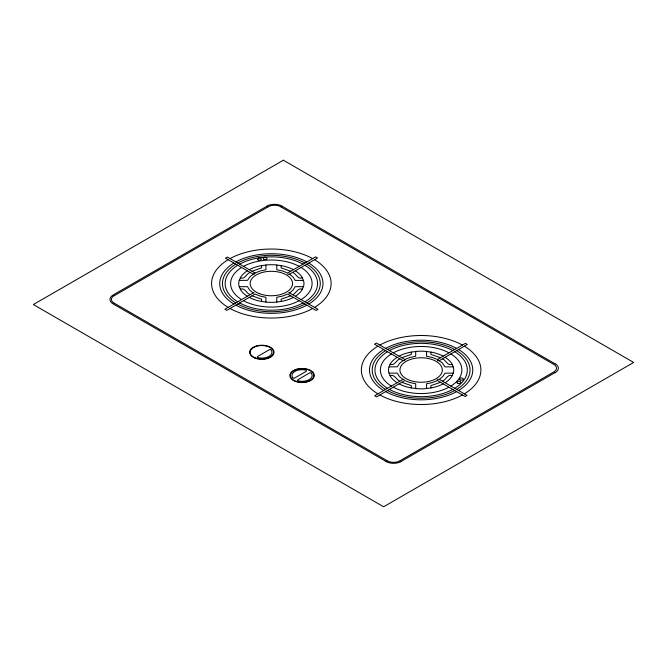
<?xml version="1.0" encoding="UTF-8"?>
<svg xmlns="http://www.w3.org/2000/svg" width="667" height="667" viewBox="0 0 667 667"><rect width="100%" height="100%" fill="white"/><g stroke="black" fill="none" stroke-linecap="round" stroke-linejoin="round"><path stroke-width="1" d="M288.544 292.905A1.451 0.842 0 0 1 289.578 292.946L293.071 290.02L295.189 286.677L303.493 286.677M415.699 351.467L415.699 356.245L409.905 357.47L404.827 359.488A1.434 0.825 0 0 1 404.561 360.447A1.434 0.825 0 0 1 402.91 360.597L399.466 363.465L397.315 366.808L388.986 366.875M426.563 388.561L426.563 383.775L432.358 382.558L437.435 380.532A1.401 0.809 0 0 1 437.644 379.548A1.401 0.809 0 0 1 439.353 379.423L442.855 376.496L444.972 373.145L453.277 373.145M399.833 358.821C396.056 360.363 394.814 366.025 390.028 364.365M250.05 272.344C246.256 273.862 245.064 279.59 240.253 277.889M292.646 294.722C296.465 293.238 297.624 287.394 302.451 289.186M442.429 381.199C446.248 379.715 447.407 373.862 452.226 375.654M266.808 206.27L113.132 294.997A10.872 6.278 0 0 0 113.123 303.877L385.91 461.356M114.282 295.664L267.959 206.937M265.916 264.991L265.916 269.776L260.122 270.994L255.044 273.02L250.283 276.371L247.54 280.332L239.203 280.398M254.044 292.896A1.467 0.85 0 0 0 253.127 292.946L224.871 309.263L226.788 310.372L255.044 294.055L260.122 296.081L265.916 297.299L265.916 302.084M287.669 274.02A1.376 0.792 0 0 0 289.578 274.129L317.542 257.979L315.616 256.87L287.652 273.02L282.575 270.994L276.78 269.776L276.78 264.991M257.462 356.578L269.276 349.758A1.084 0.625 0 0 1 270.844 349.775M306.436 371.211L294.622 378.031A1.084 0.625 0 0 1 293.055 378.014M297.699 379.806L309.505 372.986A1.084 0.625 0 0 1 311.072 373.003M404.152 379.398A1.434 0.825 0 0 0 402.901 379.423L374.646 395.739L376.572 396.848L404.827 380.532L409.905 382.558L415.699 383.775L415.699 388.561M426.563 351.467L426.563 356.245L432.358 357.47L437.435 359.488L465.399 343.347L467.317 344.455L439.353 360.597A1.367 0.792 0 0 1 437.377 360.505M400.125 460.697L553.81 371.969A9.238 5.336 0 0 0 553.818 364.424L281.024 206.937M401.284 461.356L554.961 372.636M251.968 271.236L261.572 267.901L261.572 265.591M290.729 295.831L281.132 299.175L281.132 301.484M401.751 357.712L411.347 354.377L411.347 352.068M440.512 382.308L430.907 385.651L430.907 387.952M302.451 277.889C297.607 279.715 296.473 273.829 292.646 272.344M303.493 280.398L295.189 280.398L293.071 277.055L289.57 274.129M239.203 286.677L247.507 286.677L249.625 290.02L253.127 292.946M240.253 289.186C245.047 287.427 246.24 293.222 250.05 294.722M452.226 364.365C447.382 366.2 446.265 360.288 442.429 358.821M453.277 366.875L444.972 366.875L442.196 362.848L437.435 359.488M388.986 373.145L397.29 373.145L399.408 376.496L402.91 379.423M390.028 375.654C394.831 373.904 396.023 379.698 399.833 381.199M290.729 271.236L281.132 267.901L281.132 265.591M440.512 357.712L430.907 354.377L430.907 352.068M251.968 295.831L261.572 299.175L261.572 301.484M401.751 382.308L411.347 385.651L411.347 387.952M282.174 206.27L554.961 363.757M255.044 273.02L227.397 257.053L225.471 258.162L253.127 274.129A1.442 0.834 0 0 0 254.319 274.154M289.57 292.946L317.992 309.355L316.075 310.463L287.652 294.055L282.575 296.081L276.78 297.299L276.78 302.084M404.827 359.488L376.405 343.08L374.487 344.189L402.91 360.597M439.353 379.423L467.008 395.389L465.082 396.498L437.435 380.532M114.282 303.202L387.068 460.697M301.109 267.467A40.754 23.528 0 0 1 301.109 299.608M299.191 300.717A40.754 23.528 0 0 1 243.513 300.717M241.587 299.608A40.754 23.528 0 0 1 241.587 267.467M243.513 266.358A40.754 23.528 0 0 1 299.191 266.358M306.878 264.132A48.899 28.231 0 0 1 306.878 302.935M304.952 304.044A48.899 28.231 0 0 1 237.744 304.044M235.826 302.935A48.899 28.231 0 0 1 235.826 264.132M237.744 263.023A48.899 28.231 0 0 1 304.952 263.023M401.409 461.431A10.947 6.32 0 0 1 385.784 461.431M555.094 363.682A10.947 6.32 0 0 1 555.094 372.711M266.675 206.195A10.947 6.32 0 0 1 282.308 206.195M458.629 349.533A51.617 29.798 0 0 1 458.629 390.487M456.603 391.662A51.617 29.798 0 0 1 385.659 391.662M383.633 390.487A51.617 29.798 0 0 1 383.633 349.533M385.659 348.366A51.617 29.798 0 0 1 456.603 348.366M450.892 353.935A40.754 23.528 0 0 1 450.892 386.085M448.966 387.193A40.754 23.528 0 0 1 393.288 387.193M391.371 386.085A40.754 23.528 0 0 1 391.371 353.935M393.288 352.826A40.754 23.528 0 0 1 448.966 352.826M295.339 296.281A32.6 18.818 0 0 0 302.101 289.778L303.652 286.076A32.6 18.818 0 0 0 303.652 280.999L302.101 277.297A32.6 18.818 0 0 0 295.339 270.794M293.422 297.39A32.6 18.818 0 0 1 282.158 301.292L275.746 302.184A32.6 18.818 0 0 1 266.958 302.184L260.539 301.292A32.6 18.818 0 0 1 249.275 297.39M247.357 296.281A32.6 18.818 0 0 1 240.595 289.778L239.044 286.076A32.6 18.818 0 0 1 239.044 280.999L240.595 277.297A32.6 18.818 0 0 1 247.357 270.794M249.275 269.685A32.6 18.818 0 0 1 260.539 265.783L266.958 264.882A32.6 18.818 0 0 1 275.746 264.882L282.158 265.783A32.6 18.818 0 0 1 293.422 269.685M464.34 346.173A59.772 34.509 0 0 1 464.34 393.847M462.423 394.956A59.772 34.509 0 0 1 379.84 394.956M377.922 393.847A59.772 34.509 0 0 1 377.922 346.173M379.84 345.064A59.772 34.509 0 0 1 462.423 345.064M454.736 351.717A46.181 26.663 0 0 1 454.736 388.302M452.81 389.411A46.181 26.663 0 0 1 389.445 389.411M387.527 388.302A46.181 26.663 0 0 1 387.527 351.717M389.445 350.609A46.181 26.663 0 0 1 452.81 350.609M314.557 259.696A59.772 34.509 0 0 1 314.557 307.379M312.64 308.488A59.772 34.509 0 0 1 230.057 308.488M228.139 307.379A59.772 34.509 0 0 1 228.139 259.696M230.057 258.588A59.772 34.509 0 0 1 312.64 258.588M456.653 350.609A48.899 28.231 0 0 1 456.653 389.411M454.736 390.52A48.899 28.231 0 0 1 387.527 390.52M385.601 389.411A48.899 28.231 0 0 1 385.601 350.609M387.527 349.5A48.899 28.231 0 0 1 454.736 349.5M114.174 303.268A9.305 5.378 0 0 1 114.174 295.598M400.242 460.755A9.305 5.378 0 0 1 386.952 460.755M267.851 206.87A9.305 5.378 0 0 1 281.14 206.87M271.077 349.942A10.08 5.82 0 0 1 268.984 356.403A10.08 5.82 0 0 1 257.779 357.612M257.796 357.595A1.084 0.625 0 0 1 257.437 357.445M445.122 382.758A32.6 18.818 0 0 0 451.884 376.255L453.435 372.553A32.6 18.818 0 0 0 453.435 367.475L451.884 363.773A32.6 18.818 0 0 0 445.122 357.27M443.205 383.867A32.6 18.818 0 0 1 431.941 387.769L425.521 388.661A32.6 18.818 0 0 1 416.733 388.661L410.322 387.769A32.6 18.818 0 0 1 399.058 383.867M397.14 382.758A32.6 18.818 0 0 1 390.378 376.255L388.828 372.553A32.6 18.818 0 0 1 388.828 367.475L390.378 363.773A32.6 18.818 0 0 1 397.14 357.27M399.058 356.161A32.6 18.818 0 0 1 410.322 352.251L416.733 351.359A32.6 18.818 0 0 1 425.521 351.359L431.941 352.251A32.6 18.818 0 0 1 443.205 356.161M304.952 265.241A46.181 26.663 0 0 1 304.952 301.826M303.035 302.935A46.181 26.663 0 0 1 239.67 302.935M237.744 301.826A46.181 26.663 0 0 1 237.744 265.241M239.67 264.132A46.181 26.663 0 0 1 303.035 264.132M306.461 370.335A1.084 0.625 0 0 0 306.103 370.193A10.08 5.82 0 0 0 294.914 371.377A10.08 5.82 0 0 0 292.821 377.847M311.306 373.17A10.08 5.82 0 0 1 309.213 379.631A10.08 5.82 0 0 1 298.016 380.84M298.024 380.824A1.084 0.625 0 0 1 297.665 380.674M308.846 263.056A51.617 29.798 0 0 1 308.846 304.019M306.82 305.186A51.617 29.798 0 0 1 235.876 305.186M233.85 304.019A51.617 29.798 0 0 1 233.85 263.056M235.876 261.889A51.617 29.798 0 0 1 306.82 261.889M283.358 160.213L33.35 304.552L383.642 506.787L633.65 362.448L283.358 160.213M410.538 380.607A21.194 12.231 0 0 0 442.321 370.01A21.194 12.231 0 0 0 410.538 359.413A21.194 12.231 0 0 0 410.538 380.607M264.049 259.321A1.943 1.126 0 0 0 267.067 258.462A1.943 1.126 0 0 0 264.274 257.379A1.943 1.126 0 0 0 264.049 259.321M295.273 381.374A12.223 7.062 0 0 0 314.265 375.971A12.223 7.062 0 0 0 296.657 369.176A12.223 7.062 0 0 0 295.273 381.374M457.779 383.292A1.943 1.126 0 0 0 460.805 382.433A1.943 1.126 0 0 0 458.004 381.357A1.943 1.126 0 0 0 457.779 383.292M255.044 358.146A12.223 7.062 0 0 0 274.029 352.743A12.223 7.062 0 0 0 256.428 345.948A12.223 7.062 0 0 0 255.044 358.146M259.58 293.705A21.194 12.231 0 0 0 292.496 284.334A21.194 12.231 0 0 0 261.981 272.561A21.194 12.231 0 0 0 259.58 293.705M296.223 381.349A11.681 6.745 0 0 0 313.748 375.504A11.681 6.745 0 0 0 296.223 369.668A11.681 6.745 0 0 0 296.223 381.349M460.305 380.032A1.943 1.126 0 0 0 463.323 379.173A1.943 1.126 0 0 0 460.53 378.097A1.943 1.126 0 0 0 460.305 380.032M258.312 260.03A1.943 1.126 0 0 0 261.331 259.171A1.943 1.126 0 0 0 258.529 258.087A1.943 1.126 0 0 0 258.312 260.03M255.344 357.887A11.681 6.745 0 0 0 273.487 352.718A11.681 6.745 0 0 0 256.662 346.231A11.681 6.745 0 0 0 255.344 357.887"/></g></svg>
